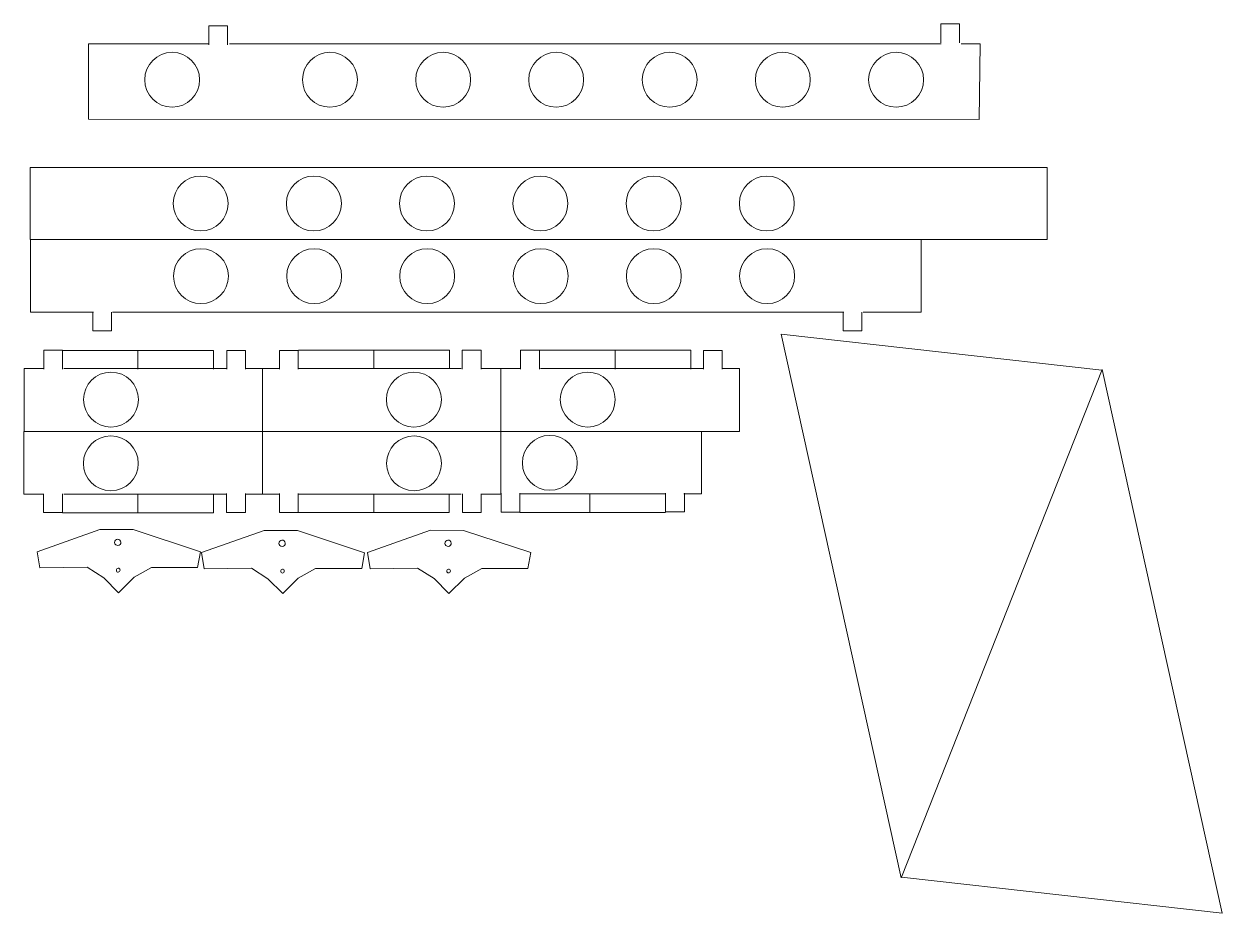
# Model space of a CAD drawing. Header units: inches. Extents: x -12 to 12, y -13.7 to 10.8.
# Drawn here: x -3.05 to 11.99, y -13.74 to -2.58 of the extents above; entities that cross this region are included whole.
import ezdxf

# ---------------------------------------------------------------- set-up
doc = ezdxf.new("R2010")
doc.units = ezdxf.units.IN
doc.header["$MEASUREMENT"] = 0
doc.layers.add('Layer 1', color=7, linetype='Continuous')

msp = doc.modelspace()

# ---------------------------------------------------------------- linework, layer by layer
at = {"layer": 'Layer 1', "color": 240, "lineweight": 9}
for points, knots in [([(-0.495, -2.841), (-0.495, -2.841), (-0.495, -2.605), (-0.495, -2.605), (-0.495, -2.605), (-0.495, -2.605), (-0.731, -2.605), (-0.731, -2.605), (-0.731, -2.605), (-0.731, -2.605), (-0.731, -2.841), (-0.731, -2.841)], [0, 0, 0, 0, 0.25, 0.25, 0.25, 0.25, 0.5, 0.5, 0.5, 0.5, 1, 1, 1, 1]), ([(8.693, -2.816), (8.693, -2.816), (8.693, -2.58), (8.693, -2.58), (8.693, -2.58), (8.693, -2.58), (8.457, -2.58), (8.457, -2.58), (8.457, -2.58), (8.457, -2.58), (8.457, -2.816), (8.457, -2.816)], [0, 0, 0, 0, 0.25, 0.25, 0.25, 0.25, 0.5, 0.5, 0.5, 0.5, 1, 1, 1, 1]), ([(-0.732, -2.828), (-0.732, -2.828), (-2.241, -2.828), (-2.241, -2.828), (-2.241, -2.828), (-2.241, -2.828), (-2.241, -3.775), (-2.241, -3.775), (-2.241, -3.775), (-2.241, -3.775), (8.938, -3.779), (8.938, -3.779), (8.938, -3.779), (8.938, -3.779), (8.95, -2.828), (8.95, -2.828), (8.95, -2.828), (8.95, -2.828), (8.712, -2.828), (8.712, -2.828)], [0, 0, 0, 0, 0.166667, 0.166667, 0.166667, 0.166667, 0.333333, 0.333333, 0.333333, 0.333333, 0.5, 0.5, 0.5, 0.5, 0.666667, 0.666667, 0.666667, 0.666667, 1, 1, 1, 1]), ([(-1.534, -3.281), (-1.534, -3.471), (-1.38, -3.625), (-1.189, -3.625), (-1.189, -3.625), (-0.999, -3.625), (-0.845, -3.471), (-0.845, -3.281), (-0.845, -3.281), (-0.845, -3.09), (-0.999, -2.936), (-1.189, -2.936), (-1.189, -2.936), (-1.38, -2.936), (-1.534, -3.09), (-1.534, -3.281)], [0, 0, 0, 0, 0.2, 0.2, 0.2, 0.2, 0.4, 0.4, 0.4, 0.4, 0.6, 0.6, 0.6, 0.6, 1, 1, 1, 1]), ([(0.446, -3.281), (0.446, -3.471), (0.6, -3.625), (0.791, -3.625), (0.791, -3.625), (0.981, -3.625), (1.135, -3.471), (1.135, -3.281), (1.135, -3.281), (1.135, -3.09), (0.981, -2.936), (0.791, -2.936), (0.791, -2.936), (0.6, -2.936), (0.446, -3.09), (0.446, -3.281)], [0, 0, 0, 0, 0.2, 0.2, 0.2, 0.2, 0.4, 0.4, 0.4, 0.4, 0.6, 0.6, 0.6, 0.6, 1, 1, 1, 1]), ([(1.867, -3.281), (1.867, -3.471), (2.021, -3.625), (2.211, -3.625), (2.211, -3.625), (2.401, -3.625), (2.556, -3.471), (2.556, -3.281), (2.556, -3.281), (2.556, -3.09), (2.401, -2.936), (2.211, -2.936), (2.211, -2.936), (2.021, -2.936), (1.867, -3.09), (1.867, -3.281)], [0, 0, 0, 0, 0.2, 0.2, 0.2, 0.2, 0.4, 0.4, 0.4, 0.4, 0.6, 0.6, 0.6, 0.6, 1, 1, 1, 1]), ([(3.286, -3.281), (3.286, -3.471), (3.44, -3.625), (3.63, -3.625), (3.63, -3.625), (3.821, -3.625), (3.975, -3.471), (3.975, -3.281), (3.975, -3.281), (3.975, -3.09), (3.821, -2.936), (3.63, -2.936), (3.63, -2.936), (3.44, -2.936), (3.286, -3.09), (3.286, -3.281)], [0, 0, 0, 0, 0.2, 0.2, 0.2, 0.2, 0.4, 0.4, 0.4, 0.4, 0.6, 0.6, 0.6, 0.6, 1, 1, 1, 1]), ([(4.71, -3.281), (4.71, -3.471), (4.865, -3.625), (5.055, -3.625), (5.055, -3.625), (5.245, -3.625), (5.399, -3.471), (5.399, -3.281), (5.399, -3.281), (5.399, -3.09), (5.245, -2.936), (5.055, -2.936), (5.055, -2.936), (4.865, -2.936), (4.71, -3.09), (4.71, -3.281)], [0, 0, 0, 0, 0.2, 0.2, 0.2, 0.2, 0.4, 0.4, 0.4, 0.4, 0.6, 0.6, 0.6, 0.6, 1, 1, 1, 1]), ([(6.13, -3.281), (6.13, -3.471), (6.284, -3.625), (6.474, -3.625), (6.474, -3.625), (6.664, -3.625), (6.819, -3.471), (6.819, -3.281), (6.819, -3.281), (6.819, -3.09), (6.664, -2.936), (6.474, -2.936), (6.474, -2.936), (6.284, -2.936), (6.13, -3.09), (6.13, -3.281)], [0, 0, 0, 0, 0.2, 0.2, 0.2, 0.2, 0.4, 0.4, 0.4, 0.4, 0.6, 0.6, 0.6, 0.6, 1, 1, 1, 1]), ([(7.552, -3.281), (7.552, -3.471), (7.706, -3.625), (7.896, -3.625), (7.896, -3.625), (8.086, -3.625), (8.241, -3.471), (8.241, -3.281), (8.241, -3.281), (8.241, -3.09), (8.086, -2.936), (7.896, -2.936), (7.896, -2.936), (7.706, -2.936), (7.552, -3.09), (7.552, -3.281)], [0, 0, 0, 0, 0.2, 0.2, 0.2, 0.2, 0.4, 0.4, 0.4, 0.4, 0.6, 0.6, 0.6, 0.6, 1, 1, 1, 1]), ([(-2.973, -4.381), (-2.973, -4.381), (9.792, -4.381), (9.792, -4.381), (9.792, -4.381), (9.792, -4.381), (9.792, -5.287), (9.792, -5.287), (9.792, -5.287), (9.792, -5.287), (-2.973, -5.287), (-2.973, -5.287), (-2.973, -5.287), (-2.973, -5.287), (-2.973, -4.381), (-2.973, -4.381)], [0, 0, 0, 0, 0.2, 0.2, 0.2, 0.2, 0.4, 0.4, 0.4, 0.4, 0.6, 0.6, 0.6, 0.6, 1, 1, 1, 1]), ([(-1.176, -4.834), (-1.176, -4.644), (-1.022, -4.489), (-0.831, -4.489), (-0.831, -4.489), (-0.641, -4.489), (-0.487, -4.644), (-0.487, -4.834), (-0.487, -4.834), (-0.487, -5.024), (-0.641, -5.178), (-0.831, -5.178), (-0.831, -5.178), (-1.022, -5.178), (-1.176, -5.024), (-1.176, -4.834)], [0, 0, 0, 0, 0.2, 0.2, 0.2, 0.2, 0.4, 0.4, 0.4, 0.4, 0.6, 0.6, 0.6, 0.6, 1, 1, 1, 1]), ([(0.245, -4.834), (0.245, -4.644), (0.399, -4.489), (0.589, -4.489), (0.589, -4.489), (0.779, -4.489), (0.934, -4.644), (0.934, -4.834), (0.934, -4.834), (0.934, -5.024), (0.779, -5.178), (0.589, -5.178), (0.589, -5.178), (0.399, -5.178), (0.245, -5.024), (0.245, -4.834)], [0, 0, 0, 0, 0.2, 0.2, 0.2, 0.2, 0.4, 0.4, 0.4, 0.4, 0.6, 0.6, 0.6, 0.6, 1, 1, 1, 1]), ([(1.664, -4.834), (1.664, -4.644), (1.818, -4.489), (2.008, -4.489), (2.008, -4.489), (2.199, -4.489), (2.353, -4.644), (2.353, -4.834), (2.353, -4.834), (2.353, -5.024), (2.199, -5.178), (2.008, -5.178), (2.008, -5.178), (1.818, -5.178), (1.664, -5.024), (1.664, -4.834)], [0, 0, 0, 0, 0.2, 0.2, 0.2, 0.2, 0.4, 0.4, 0.4, 0.4, 0.6, 0.6, 0.6, 0.6, 1, 1, 1, 1]), ([(3.088, -4.834), (3.088, -4.644), (3.243, -4.489), (3.433, -4.489), (3.433, -4.489), (3.623, -4.489), (3.777, -4.644), (3.777, -4.834), (3.777, -4.834), (3.777, -5.024), (3.623, -5.178), (3.433, -5.178), (3.433, -5.178), (3.243, -5.178), (3.088, -5.024), (3.088, -4.834)], [0, 0, 0, 0, 0.2, 0.2, 0.2, 0.2, 0.4, 0.4, 0.4, 0.4, 0.6, 0.6, 0.6, 0.6, 1, 1, 1, 1]), ([(4.508, -4.834), (4.508, -4.644), (4.662, -4.489), (4.852, -4.489), (4.852, -4.489), (5.042, -4.489), (5.197, -4.644), (5.197, -4.834), (5.197, -4.834), (5.197, -5.024), (5.042, -5.178), (4.852, -5.178), (4.852, -5.178), (4.662, -5.178), (4.508, -5.024), (4.508, -4.834)], [0, 0, 0, 0, 0.2, 0.2, 0.2, 0.2, 0.4, 0.4, 0.4, 0.4, 0.6, 0.6, 0.6, 0.6, 1, 1, 1, 1]), ([(5.93, -4.834), (5.93, -4.644), (6.084, -4.489), (6.274, -4.489), (6.274, -4.489), (6.464, -4.489), (6.619, -4.644), (6.619, -4.834), (6.619, -4.834), (6.619, -5.024), (6.464, -5.178), (6.274, -5.178), (6.274, -5.178), (6.084, -5.178), (5.93, -5.024), (5.93, -4.834)], [0, 0, 0, 0, 0.2, 0.2, 0.2, 0.2, 0.4, 0.4, 0.4, 0.4, 0.6, 0.6, 0.6, 0.6, 1, 1, 1, 1]), ([(-2.176, -6.198), (-2.176, -6.198), (-2.969, -6.198), (-2.969, -6.198), (-2.969, -6.198), (-2.969, -6.198), (-2.969, -5.293), (-2.969, -5.293)], [0, 0, 0, 0, 0.333333, 0.333333, 0.333333, 0.333333, 1, 1, 1, 1]), ([(-1.173, -5.745), (-1.173, -5.555), (-1.018, -5.401), (-0.828, -5.401), (-0.828, -5.401), (-0.638, -5.401), (-0.484, -5.555), (-0.484, -5.745), (-0.484, -5.745), (-0.484, -5.936), (-0.638, -6.09), (-0.828, -6.09), (-0.828, -6.09), (-1.018, -6.09), (-1.173, -5.936), (-1.173, -5.745)], [0, 0, 0, 0, 0.2, 0.2, 0.2, 0.2, 0.4, 0.4, 0.4, 0.4, 0.6, 0.6, 0.6, 0.6, 1, 1, 1, 1]), ([(0.248, -5.745), (0.248, -5.555), (0.402, -5.401), (0.593, -5.401), (0.593, -5.401), (0.783, -5.401), (0.937, -5.555), (0.937, -5.745), (0.937, -5.745), (0.937, -5.936), (0.783, -6.09), (0.593, -6.09), (0.593, -6.09), (0.402, -6.09), (0.248, -5.936), (0.248, -5.745)], [0, 0, 0, 0, 0.2, 0.2, 0.2, 0.2, 0.4, 0.4, 0.4, 0.4, 0.6, 0.6, 0.6, 0.6, 1, 1, 1, 1]), ([(1.667, -5.745), (1.667, -5.555), (1.822, -5.401), (2.012, -5.401), (2.012, -5.401), (2.202, -5.401), (2.356, -5.555), (2.356, -5.745), (2.356, -5.745), (2.356, -5.936), (2.202, -6.09), (2.012, -6.09), (2.012, -6.09), (1.822, -6.09), (1.667, -5.936), (1.667, -5.745)], [0, 0, 0, 0, 0.2, 0.2, 0.2, 0.2, 0.4, 0.4, 0.4, 0.4, 0.6, 0.6, 0.6, 0.6, 1, 1, 1, 1]), ([(3.092, -5.745), (3.092, -5.555), (3.246, -5.401), (3.436, -5.401), (3.436, -5.401), (3.627, -5.401), (3.781, -5.555), (3.781, -5.745), (3.781, -5.745), (3.781, -5.936), (3.627, -6.09), (3.436, -6.09), (3.436, -6.09), (3.246, -6.09), (3.092, -5.936), (3.092, -5.745)], [0, 0, 0, 0, 0.2, 0.2, 0.2, 0.2, 0.4, 0.4, 0.4, 0.4, 0.6, 0.6, 0.6, 0.6, 1, 1, 1, 1]), ([(4.511, -5.745), (4.511, -5.555), (4.665, -5.401), (4.856, -5.401), (4.856, -5.401), (5.046, -5.401), (5.2, -5.555), (5.2, -5.745), (5.2, -5.745), (5.2, -5.936), (5.046, -6.09), (4.856, -6.09), (4.856, -6.09), (4.665, -6.09), (4.511, -5.936), (4.511, -5.745)], [0, 0, 0, 0, 0.2, 0.2, 0.2, 0.2, 0.4, 0.4, 0.4, 0.4, 0.6, 0.6, 0.6, 0.6, 1, 1, 1, 1]), ([(5.933, -5.745), (5.933, -5.555), (6.087, -5.401), (6.278, -5.401), (6.278, -5.401), (6.468, -5.401), (6.622, -5.555), (6.622, -5.745), (6.622, -5.745), (6.622, -5.936), (6.468, -6.09), (6.278, -6.09), (6.278, -6.09), (6.087, -6.09), (5.933, -5.936), (5.933, -5.745)], [0, 0, 0, 0, 0.2, 0.2, 0.2, 0.2, 0.4, 0.4, 0.4, 0.4, 0.6, 0.6, 0.6, 0.6, 1, 1, 1, 1]), ([(8.212, -5.293), (8.212, -5.293), (8.212, -6.198), (8.212, -6.198), (8.212, -6.198), (8.212, -6.198), (7.481, -6.198), (7.481, -6.198)], [0, 0, 0, 0, 0.333333, 0.333333, 0.333333, 0.333333, 1, 1, 1, 1]), ([(-1.949, -6.197), (-1.949, -6.197), (-1.949, -6.434), (-1.949, -6.434), (-1.949, -6.434), (-1.949, -6.434), (-2.186, -6.434), (-2.186, -6.434), (-2.186, -6.434), (-2.186, -6.434), (-2.186, -6.197), (-2.186, -6.197)], [0, 0, 0, 0, 0.25, 0.25, 0.25, 0.25, 0.5, 0.5, 0.5, 0.5, 1, 1, 1, 1]), ([(7.467, -6.197), (7.467, -6.197), (7.467, -6.434), (7.467, -6.434), (7.467, -6.434), (7.467, -6.434), (7.231, -6.434), (7.231, -6.434), (7.231, -6.434), (7.231, -6.434), (7.231, -6.197), (7.231, -6.197)], [0, 0, 0, 0, 0.25, 0.25, 0.25, 0.25, 0.5, 0.5, 0.5, 0.5, 1, 1, 1, 1]), ([(-2.8, -6.913), (-2.8, -6.913), (-2.8, -6.677), (-2.8, -6.677), (-2.8, -6.677), (-2.8, -6.677), (-2.564, -6.677), (-2.564, -6.677), (-2.564, -6.677), (-2.564, -6.677), (-2.564, -6.913), (-2.564, -6.913)], [0, 0, 0, 0, 0.25, 0.25, 0.25, 0.25, 0.5, 0.5, 0.5, 0.5, 1, 1, 1, 1]), ([(-2.564, -6.678), (-2.564, -6.678), (-1.619, -6.678), (-1.619, -6.678), (-1.619, -6.678), (-1.619, -6.678), (-1.619, -6.914), (-1.619, -6.914)], [0, 0, 0, 0, 0.333333, 0.333333, 0.333333, 0.333333, 1, 1, 1, 1]), ([(-1.615, -6.678), (-1.615, -6.678), (-0.67, -6.678), (-0.67, -6.678), (-0.67, -6.678), (-0.67, -6.678), (-0.67, -6.914), (-0.67, -6.914)], [0, 0, 0, 0, 0.333333, 0.333333, 0.333333, 0.333333, 1, 1, 1, 1]), ([(-0.505, -6.915), (-0.505, -6.915), (-0.505, -6.679), (-0.505, -6.679), (-0.505, -6.679), (-0.505, -6.679), (-0.268, -6.679), (-0.268, -6.679), (-0.268, -6.679), (-0.268, -6.679), (-0.268, -6.915), (-0.268, -6.915)], [0, 0, 0, 0, 0.25, 0.25, 0.25, 0.25, 0.5, 0.5, 0.5, 0.5, 1, 1, 1, 1]), ([(0.392, -6.915), (0.392, -6.915), (0.392, -6.679), (0.392, -6.679), (0.392, -6.679), (0.392, -6.679), (0.156, -6.679), (0.156, -6.679), (0.156, -6.679), (0.156, -6.679), (0.156, -6.915), (0.156, -6.915)], [0, 0, 0, 0, 0.25, 0.25, 0.25, 0.25, 0.5, 0.5, 0.5, 0.5, 1, 1, 1, 1]), ([(0.397, -6.675), (0.397, -6.675), (1.341, -6.675), (1.341, -6.675), (1.341, -6.675), (1.341, -6.675), (1.341, -6.911), (1.341, -6.911)], [0, 0, 0, 0, 0.333333, 0.333333, 0.333333, 0.333333, 1, 1, 1, 1]), ([(1.345, -6.675), (1.345, -6.675), (2.29, -6.675), (2.29, -6.675), (2.29, -6.675), (2.29, -6.675), (2.29, -6.911), (2.29, -6.911)], [0, 0, 0, 0, 0.333333, 0.333333, 0.333333, 0.333333, 1, 1, 1, 1]), ([(2.688, -6.913), (2.688, -6.913), (2.688, -6.677), (2.688, -6.677), (2.688, -6.677), (2.688, -6.677), (2.452, -6.677), (2.452, -6.677), (2.452, -6.677), (2.452, -6.677), (2.452, -6.913), (2.452, -6.913)], [0, 0, 0, 0, 0.25, 0.25, 0.25, 0.25, 0.5, 0.5, 0.5, 0.5, 1, 1, 1, 1]), ([(3.183, -6.913), (3.183, -6.913), (3.183, -6.677), (3.183, -6.677), (3.183, -6.677), (3.183, -6.677), (3.42, -6.677), (3.42, -6.677), (3.42, -6.677), (3.42, -6.677), (3.42, -6.913), (3.42, -6.913)], [0, 0, 0, 0, 0.25, 0.25, 0.25, 0.25, 0.5, 0.5, 0.5, 0.5, 1, 1, 1, 1]), ([(3.425, -6.675), (3.425, -6.675), (4.37, -6.675), (4.37, -6.675), (4.37, -6.675), (4.37, -6.675), (4.37, -6.912), (4.37, -6.912)], [0, 0, 0, 0, 0.333333, 0.333333, 0.333333, 0.333333, 1, 1, 1, 1]), ([(4.374, -6.675), (4.374, -6.675), (5.319, -6.675), (5.319, -6.675), (5.319, -6.675), (5.319, -6.675), (5.319, -6.912), (5.319, -6.912)], [0, 0, 0, 0, 0.333333, 0.333333, 0.333333, 0.333333, 1, 1, 1, 1]), ([(5.479, -6.915), (5.479, -6.915), (5.479, -6.679), (5.479, -6.679), (5.479, -6.679), (5.479, -6.679), (5.715, -6.679), (5.715, -6.679), (5.715, -6.679), (5.715, -6.679), (5.715, -6.915), (5.715, -6.915)], [0, 0, 0, 0, 0.25, 0.25, 0.25, 0.25, 0.5, 0.5, 0.5, 0.5, 1, 1, 1, 1]), ([(-0.272, -6.907), (-0.272, -6.907), (-0.055, -6.907), (-0.055, -6.907), (-0.055, -6.907), (-0.055, -6.907), (-0.055, -7.695), (-0.055, -7.695), (-0.055, -7.695), (-0.055, -7.695), (-3.047, -7.695), (-3.047, -7.695), (-3.047, -7.695), (-3.047, -7.695), (-3.047, -6.907), (-3.047, -6.907), (-3.047, -6.907), (-3.047, -6.907), (-2.809, -6.907), (-2.809, -6.907)], [0, 0, 0, 0, 0.166667, 0.166667, 0.166667, 0.166667, 0.333333, 0.333333, 0.333333, 0.333333, 0.5, 0.5, 0.5, 0.5, 0.666667, 0.666667, 0.666667, 0.666667, 1, 1, 1, 1]), ([(-0.057, -7.695), (-0.057, -7.695), (2.935, -7.695), (2.935, -7.695), (2.935, -7.695), (2.935, -7.695), (2.935, -6.907), (2.935, -6.907), (2.935, -6.907), (2.935, -6.907), (2.696, -6.907), (2.696, -6.907)], [0, 0, 0, 0, 0.25, 0.25, 0.25, 0.25, 0.5, 0.5, 0.5, 0.5, 1, 1, 1, 1]), ([(5.711, -6.907), (5.711, -6.907), (5.929, -6.907), (5.929, -6.907), (5.929, -6.907), (5.929, -6.907), (5.929, -7.695), (5.929, -7.695), (5.929, -7.695), (5.929, -7.695), (2.936, -7.695), (2.936, -7.695)], [0, 0, 0, 0, 0.25, 0.25, 0.25, 0.25, 0.5, 0.5, 0.5, 0.5, 1, 1, 1, 1]), ([(-2.301, -7.295), (-2.301, -7.105), (-2.147, -6.951), (-1.957, -6.951), (-1.957, -6.951), (-1.766, -6.951), (-1.612, -7.105), (-1.612, -7.295), (-1.612, -7.295), (-1.612, -7.485), (-1.766, -7.64), (-1.957, -7.64), (-1.957, -7.64), (-2.147, -7.64), (-2.301, -7.485), (-2.301, -7.295)], [0, 0, 0, 0, 0.2, 0.2, 0.2, 0.2, 0.4, 0.4, 0.4, 0.4, 0.6, 0.6, 0.6, 0.6, 1, 1, 1, 1]), ([(2.189, -7.295), (2.189, -7.105), (2.034, -6.951), (1.844, -6.951), (1.844, -6.951), (1.654, -6.951), (1.5, -7.105), (1.5, -7.295), (1.5, -7.295), (1.5, -7.485), (1.654, -7.64), (1.844, -7.64), (1.844, -7.64), (2.034, -7.64), (2.189, -7.485), (2.189, -7.295)], [0, 0, 0, 0, 0.2, 0.2, 0.2, 0.2, 0.4, 0.4, 0.4, 0.4, 0.6, 0.6, 0.6, 0.6, 1, 1, 1, 1]), ([(3.682, -7.295), (3.682, -7.105), (3.837, -6.951), (4.027, -6.951), (4.027, -6.951), (4.217, -6.951), (4.371, -7.105), (4.371, -7.295), (4.371, -7.295), (4.371, -7.485), (4.217, -7.64), (4.027, -7.64), (4.027, -7.64), (3.837, -7.64), (3.682, -7.485), (3.682, -7.295)], [0, 0, 0, 0, 0.2, 0.2, 0.2, 0.2, 0.4, 0.4, 0.4, 0.4, 0.6, 0.6, 0.6, 0.6, 1, 1, 1, 1]), ([(-3.049, -7.696), (-3.049, -7.696), (-3.049, -8.484), (-3.049, -8.484), (-3.049, -8.484), (-3.049, -8.484), (-2.811, -8.484), (-2.811, -8.484)], [0, 0, 0, 0, 0.333333, 0.333333, 0.333333, 0.333333, 1, 1, 1, 1]), ([(-2.303, -8.096), (-2.303, -8.286), (-2.149, -8.441), (-1.959, -8.441), (-1.959, -8.441), (-1.768, -8.441), (-1.614, -8.286), (-1.614, -8.096), (-1.614, -8.096), (-1.614, -7.906), (-1.768, -7.752), (-1.959, -7.752), (-1.959, -7.752), (-2.149, -7.752), (-2.303, -7.906), (-2.303, -8.096)], [0, 0, 0, 0, 0.2, 0.2, 0.2, 0.2, 0.4, 0.4, 0.4, 0.4, 0.6, 0.6, 0.6, 0.6, 1, 1, 1, 1]), ([(-0.274, -8.484), (-0.274, -8.484), (-0.057, -8.484), (-0.057, -8.484), (-0.057, -8.484), (-0.057, -8.484), (-0.057, -7.696), (-0.057, -7.696)], [0, 0, 0, 0, 0.333333, 0.333333, 0.333333, 0.333333, 1, 1, 1, 1]), ([(2.191, -8.096), (2.191, -8.286), (2.036, -8.441), (1.846, -8.441), (1.846, -8.441), (1.656, -8.441), (1.502, -8.286), (1.502, -8.096), (1.502, -8.096), (1.502, -7.906), (1.656, -7.752), (1.846, -7.752), (1.846, -7.752), (2.036, -7.752), (2.191, -7.906), (2.191, -8.096)], [0, 0, 0, 0, 0.2, 0.2, 0.2, 0.2, 0.4, 0.4, 0.4, 0.4, 0.6, 0.6, 0.6, 0.6, 1, 1, 1, 1]), ([(2.937, -7.697), (2.937, -7.697), (2.937, -8.484), (2.937, -8.484), (2.937, -8.484), (2.937, -8.484), (2.698, -8.484), (2.698, -8.484)], [0, 0, 0, 0, 0.333333, 0.333333, 0.333333, 0.333333, 1, 1, 1, 1]), ([(3.206, -8.09), (3.206, -8.28), (3.36, -8.434), (3.55, -8.434), (3.55, -8.434), (3.741, -8.434), (3.895, -8.28), (3.895, -8.09), (3.895, -8.09), (3.895, -7.9), (3.741, -7.745), (3.55, -7.745), (3.55, -7.745), (3.36, -7.745), (3.206, -7.9), (3.206, -8.09)], [0, 0, 0, 0, 0.2, 0.2, 0.2, 0.2, 0.4, 0.4, 0.4, 0.4, 0.6, 0.6, 0.6, 0.6, 1, 1, 1, 1]), ([(5.234, -8.478), (5.234, -8.478), (5.452, -8.478), (5.452, -8.478), (5.452, -8.478), (5.452, -8.478), (5.452, -7.69), (5.452, -7.69)], [0, 0, 0, 0, 0.333333, 0.333333, 0.333333, 0.333333, 1, 1, 1, 1]), ([(-2.802, -8.478), (-2.802, -8.478), (-2.802, -8.714), (-2.802, -8.714), (-2.802, -8.714), (-2.802, -8.714), (-2.566, -8.714), (-2.566, -8.714), (-2.566, -8.714), (-2.566, -8.714), (-2.566, -8.478), (-2.566, -8.478)], [0, 0, 0, 0, 0.25, 0.25, 0.25, 0.25, 0.5, 0.5, 0.5, 0.5, 1, 1, 1, 1]), ([(-2.566, -8.716), (-2.566, -8.716), (-1.621, -8.716), (-1.621, -8.716), (-1.621, -8.716), (-1.621, -8.716), (-1.621, -8.48), (-1.621, -8.48)], [0, 0, 0, 0, 0.333333, 0.333333, 0.333333, 0.333333, 1, 1, 1, 1]), ([(-1.617, -8.716), (-1.617, -8.716), (-0.672, -8.716), (-0.672, -8.716), (-0.672, -8.716), (-0.672, -8.716), (-0.672, -8.48), (-0.672, -8.48)], [0, 0, 0, 0, 0.333333, 0.333333, 0.333333, 0.333333, 1, 1, 1, 1]), ([(-0.507, -8.476), (-0.507, -8.476), (-0.507, -8.712), (-0.507, -8.712), (-0.507, -8.712), (-0.507, -8.712), (-0.27, -8.712), (-0.27, -8.712), (-0.27, -8.712), (-0.27, -8.712), (-0.27, -8.476), (-0.27, -8.476)], [0, 0, 0, 0, 0.25, 0.25, 0.25, 0.25, 0.5, 0.5, 0.5, 0.5, 1, 1, 1, 1]), ([(0.394, -8.476), (0.394, -8.476), (0.394, -8.712), (0.394, -8.712), (0.394, -8.712), (0.394, -8.712), (0.158, -8.712), (0.158, -8.712), (0.158, -8.712), (0.158, -8.712), (0.158, -8.476), (0.158, -8.476)], [0, 0, 0, 0, 0.25, 0.25, 0.25, 0.25, 0.5, 0.5, 0.5, 0.5, 1, 1, 1, 1]), ([(0.395, -8.714), (0.395, -8.714), (1.34, -8.714), (1.34, -8.714), (1.34, -8.714), (1.34, -8.714), (1.34, -8.477), (1.34, -8.477)], [0, 0, 0, 0, 0.333333, 0.333333, 0.333333, 0.333333, 1, 1, 1, 1]), ([(1.344, -8.714), (1.344, -8.714), (2.289, -8.714), (2.289, -8.714), (2.289, -8.714), (2.289, -8.714), (2.289, -8.477), (2.289, -8.477)], [0, 0, 0, 0, 0.333333, 0.333333, 0.333333, 0.333333, 1, 1, 1, 1]), ([(2.69, -8.478), (2.69, -8.478), (2.69, -8.714), (2.69, -8.714), (2.69, -8.714), (2.69, -8.714), (2.453, -8.714), (2.453, -8.714), (2.453, -8.714), (2.453, -8.714), (2.453, -8.478), (2.453, -8.478)], [0, 0, 0, 0, 0.25, 0.25, 0.25, 0.25, 0.5, 0.5, 0.5, 0.5, 1, 1, 1, 1]), ([(2.939, -8.472), (2.939, -8.472), (2.939, -8.708), (2.939, -8.708), (2.939, -8.708), (2.939, -8.708), (3.175, -8.708), (3.175, -8.708), (3.175, -8.708), (3.175, -8.708), (3.175, -8.472), (3.175, -8.472)], [0, 0, 0, 0, 0.25, 0.25, 0.25, 0.25, 0.5, 0.5, 0.5, 0.5, 1, 1, 1, 1]), ([(3.175, -8.712), (3.175, -8.712), (4.054, -8.714), (4.054, -8.714), (4.054, -8.714), (4.054, -8.714), (4.054, -8.477), (4.054, -8.477)], [0, 0, 0, 0, 0.333333, 0.333333, 0.333333, 0.333333, 1, 1, 1, 1]), ([(5.002, -8.47), (5.002, -8.47), (5.002, -8.706), (5.002, -8.706), (5.002, -8.706), (5.002, -8.706), (5.239, -8.706), (5.239, -8.706), (5.239, -8.706), (5.239, -8.706), (5.239, -8.47), (5.239, -8.47)], [0, 0, 0, 0, 0.25, 0.25, 0.25, 0.25, 0.5, 0.5, 0.5, 0.5, 1, 1, 1, 1]), ([(-2.849, -9.409), (-2.849, -9.409), (-2.257, -9.401), (-2.257, -9.401), (-2.257, -9.401), (-2.257, -9.401), (-2.048, -9.533), (-2.048, -9.533), (-2.048, -9.533), (-2.048, -9.533), (-1.863, -9.72), (-1.863, -9.72), (-1.863, -9.72), (-1.863, -9.72), (-1.668, -9.526), (-1.668, -9.526), (-1.668, -9.526), (-1.668, -9.526), (-1.45, -9.405), (-1.45, -9.405), (-1.45, -9.405), (-1.45, -9.405), (-0.87, -9.405), (-0.87, -9.405), (-0.87, -9.405), (-0.87, -9.405), (-0.835, -9.207), (-0.835, -9.207), (-0.835, -9.207), (-0.835, -9.207), (-1.677, -8.926), (-1.677, -8.926), (-1.677, -8.926), (-1.677, -8.926), (-2.095, -8.926), (-2.095, -8.926), (-2.095, -8.926), (-2.095, -8.926), (-2.884, -9.205), (-2.884, -9.205), (-2.884, -9.205), (-2.884, -9.205), (-2.849, -9.409), (-2.849, -9.409)], [0, 0, 0, 0, 0.083333, 0.083333, 0.083333, 0.083333, 0.166667, 0.166667, 0.166667, 0.166667, 0.25, 0.25, 0.25, 0.25, 0.333333, 0.333333, 0.333333, 0.333333, 0.416667, 0.416667, 0.416667, 0.416667, 0.5, 0.5, 0.5, 0.5, 0.583333, 0.583333, 0.583333, 0.583333, 0.666667, 0.666667, 0.666667, 0.666667, 0.75, 0.75, 0.75, 0.75, 0.833333, 0.833333, 0.833333, 0.833333, 1, 1, 1, 1]), ([(-0.788, -9.42), (-0.788, -9.42), (-0.195, -9.412), (-0.195, -9.412), (-0.195, -9.412), (-0.195, -9.412), (0.013, -9.544), (0.013, -9.544), (0.013, -9.544), (0.013, -9.544), (0.198, -9.731), (0.198, -9.731), (0.198, -9.731), (0.198, -9.731), (0.393, -9.537), (0.393, -9.537), (0.393, -9.537), (0.393, -9.537), (0.611, -9.416), (0.611, -9.416), (0.611, -9.416), (0.611, -9.416), (1.191, -9.416), (1.191, -9.416), (1.191, -9.416), (1.191, -9.416), (1.226, -9.218), (1.226, -9.218), (1.226, -9.218), (1.226, -9.218), (0.385, -8.937), (0.385, -8.937), (0.385, -8.937), (0.385, -8.937), (-0.033, -8.937), (-0.033, -8.937), (-0.033, -8.937), (-0.033, -8.937), (-0.822, -9.216), (-0.822, -9.216), (-0.822, -9.216), (-0.822, -9.216), (-0.788, -9.42), (-0.788, -9.42)], [0, 0, 0, 0, 0.083333, 0.083333, 0.083333, 0.083333, 0.166667, 0.166667, 0.166667, 0.166667, 0.25, 0.25, 0.25, 0.25, 0.333333, 0.333333, 0.333333, 0.333333, 0.416667, 0.416667, 0.416667, 0.416667, 0.5, 0.5, 0.5, 0.5, 0.583333, 0.583333, 0.583333, 0.583333, 0.666667, 0.666667, 0.666667, 0.666667, 0.75, 0.75, 0.75, 0.75, 0.833333, 0.833333, 0.833333, 0.833333, 1, 1, 1, 1]), ([(1.297, -9.419), (1.297, -9.419), (1.889, -9.411), (1.889, -9.411), (1.889, -9.411), (1.889, -9.411), (2.098, -9.543), (2.098, -9.543), (2.098, -9.543), (2.098, -9.543), (2.283, -9.73), (2.283, -9.73), (2.283, -9.73), (2.283, -9.73), (2.478, -9.537), (2.478, -9.537), (2.478, -9.537), (2.478, -9.537), (2.696, -9.416), (2.696, -9.416), (2.696, -9.416), (2.696, -9.416), (3.276, -9.415), (3.276, -9.415), (3.276, -9.415), (3.276, -9.415), (3.311, -9.217), (3.311, -9.217), (3.311, -9.217), (3.311, -9.217), (2.469, -8.937), (2.469, -8.937), (2.469, -8.937), (2.469, -8.937), (2.051, -8.936), (2.051, -8.936), (2.051, -8.936), (2.051, -8.936), (1.262, -9.216), (1.262, -9.216), (1.262, -9.216), (1.262, -9.216), (1.297, -9.419), (1.297, -9.419)], [0, 0, 0, 0, 0.083333, 0.083333, 0.083333, 0.083333, 0.166667, 0.166667, 0.166667, 0.166667, 0.25, 0.25, 0.25, 0.25, 0.333333, 0.333333, 0.333333, 0.333333, 0.416667, 0.416667, 0.416667, 0.416667, 0.5, 0.5, 0.5, 0.5, 0.583333, 0.583333, 0.583333, 0.583333, 0.666667, 0.666667, 0.666667, 0.666667, 0.75, 0.75, 0.75, 0.75, 0.833333, 0.833333, 0.833333, 0.833333, 1, 1, 1, 1]), ([(-1.885, -9.125), (-1.864, -9.132), (-1.842, -9.122), (-1.834, -9.101), (-1.834, -9.101), (-1.827, -9.081), (-1.838, -9.058), (-1.858, -9.051), (-1.858, -9.051), (-1.879, -9.044), (-1.901, -9.054), (-1.909, -9.075), (-1.909, -9.075), (-1.916, -9.095), (-1.905, -9.118), (-1.885, -9.125)], [0, 0, 0, 0, 0.2, 0.2, 0.2, 0.2, 0.4, 0.4, 0.4, 0.4, 0.6, 0.6, 0.6, 0.6, 1, 1, 1, 1]), ([(0.176, -9.136), (0.197, -9.144), (0.219, -9.133), (0.227, -9.113), (0.227, -9.113), (0.234, -9.092), (0.224, -9.07), (0.203, -9.062), (0.203, -9.062), (0.183, -9.055), (0.16, -9.065), (0.153, -9.086), (0.153, -9.086), (0.145, -9.106), (0.156, -9.129), (0.176, -9.136)], [0, 0, 0, 0, 0.2, 0.2, 0.2, 0.2, 0.4, 0.4, 0.4, 0.4, 0.6, 0.6, 0.6, 0.6, 1, 1, 1, 1]), ([(2.261, -9.136), (2.281, -9.143), (2.304, -9.132), (2.311, -9.112), (2.311, -9.112), (2.319, -9.091), (2.308, -9.069), (2.288, -9.061), (2.288, -9.061), (2.267, -9.054), (2.245, -9.065), (2.237, -9.085), (2.237, -9.085), (2.23, -9.106), (2.24, -9.128), (2.261, -9.136)], [0, 0, 0, 0, 0.2, 0.2, 0.2, 0.2, 0.4, 0.4, 0.4, 0.4, 0.6, 0.6, 0.6, 0.6, 1, 1, 1, 1]), ([(-1.874, -9.461), (-1.863, -9.465), (-1.85, -9.458), (-1.845, -9.445), (-1.845, -9.445), (-1.84, -9.432), (-1.846, -9.419), (-1.857, -9.414), (-1.857, -9.414), (-1.869, -9.41), (-1.882, -9.417), (-1.887, -9.43), (-1.887, -9.43), (-1.891, -9.443), (-1.886, -9.457), (-1.874, -9.461)], [0, 0, 0, 0, 0.2, 0.2, 0.2, 0.2, 0.4, 0.4, 0.4, 0.4, 0.6, 0.6, 0.6, 0.6, 1, 1, 1, 1]), ([(0.187, -9.472), (0.199, -9.476), (0.212, -9.469), (0.216, -9.456), (0.216, -9.456), (0.221, -9.444), (0.215, -9.43), (0.204, -9.426), (0.204, -9.426), (0.192, -9.421), (0.179, -9.428), (0.175, -9.441), (0.175, -9.441), (0.17, -9.454), (0.176, -9.468), (0.187, -9.472)], [0, 0, 0, 0, 0.2, 0.2, 0.2, 0.2, 0.4, 0.4, 0.4, 0.4, 0.6, 0.6, 0.6, 0.6, 1, 1, 1, 1]), ([(2.272, -9.471), (2.283, -9.476), (2.296, -9.469), (2.301, -9.456), (2.301, -9.456), (2.306, -9.443), (2.3, -9.429), (2.289, -9.425), (2.289, -9.425), (2.277, -9.421), (2.264, -9.428), (2.259, -9.441), (2.259, -9.441), (2.255, -9.453), (2.26, -9.467), (2.272, -9.471)], [0, 0, 0, 0, 0.2, 0.2, 0.2, 0.2, 0.4, 0.4, 0.4, 0.4, 0.6, 0.6, 0.6, 0.6, 1, 1, 1, 1])]:
    msp.add_open_spline(points, degree=3, knots=knots, dxfattribs=at)
for points in [[(8.462, -2.828), (8.462, -2.828), (-0.468, -2.828), (-0.468, -2.828)], [(7.241, -6.198), (7.241, -6.198), (-1.936, -6.198), (-1.936, -6.198)], [(-2.549, -6.907), (-2.549, -6.907), (-0.507, -6.907), (-0.507, -6.907)], [(0.16, -6.907), (0.16, -6.907), (-0.057, -6.907), (-0.057, -6.907)], [(2.436, -6.907), (2.436, -6.907), (0.394, -6.907), (0.394, -6.907)], [(2.935, -6.907), (2.935, -6.907), (3.175, -6.907), (3.175, -6.907)], [(3.435, -6.907), (3.435, -6.907), (5.477, -6.907), (5.477, -6.907)], [(-2.55, -8.484), (-2.55, -8.484), (-0.509, -8.484), (-0.509, -8.484)], [(0.162, -8.484), (0.162, -8.484), (-0.055, -8.484), (-0.055, -8.484)], [(2.438, -8.484), (2.438, -8.484), (0.396, -8.484), (0.396, -8.484)], [(3.177, -8.478), (3.177, -8.478), (5, -8.478), (5, -8.478)], [(4.058, -8.714), (4.058, -8.714), (5.002, -8.714), (5.002, -8.714)]]:
    msp.add_open_spline(points, degree=3, dxfattribs=at)
at = {"layer": 'Layer 1', "color": 250, "lineweight": 9}
for points, knots in [([(7.959, -13.3), (7.959, -13.3), (6.456, -6.475), (6.456, -6.475), (6.456, -6.475), (6.456, -6.475), (10.48, -6.925), (10.48, -6.925)], [0, 0, 0, 0, 0.333333, 0.333333, 0.333333, 0.333333, 1, 1, 1, 1]), ([(10.484, -6.917), (10.484, -6.917), (11.987, -13.742), (11.987, -13.742), (11.987, -13.742), (11.987, -13.742), (7.963, -13.292), (7.963, -13.292), (7.963, -13.292), (7.963, -13.292), (10.484, -6.917), (10.484, -6.917)], [0, 0, 0, 0, 0.25, 0.25, 0.25, 0.25, 0.5, 0.5, 0.5, 0.5, 1, 1, 1, 1])]:
    msp.add_open_spline(points, degree=3, knots=knots, dxfattribs=at)

doc.saveas('drawing.dxf')
